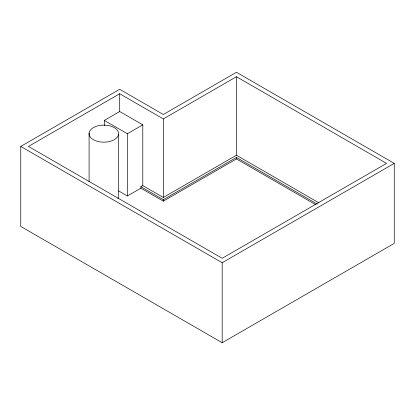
<?xml version="1.0" encoding="UTF-8"?>
<svg xmlns="http://www.w3.org/2000/svg" width="415" height="415" viewBox="0 0 415 415"><rect width="100%" height="100%" fill="white"/><g stroke="black" fill="none" stroke-linecap="round" stroke-linejoin="round"><path stroke-width="0.62" d="M20.75 146.438L119.696 89.308L163.318 114.493L236.446 72.272L394.25 163.38L394.25 243.377L222.175 342.728L20.75 226.434L20.75 146.438L222.175 262.726L394.25 163.38M119.696 93.754L28.448 146.438L222.175 258.286L386.552 163.38L236.446 76.718L163.318 118.939L119.696 93.754L119.696 111.531L142.791 124.863L142.791 185.604L163.318 197.457L236.446 155.236L318.782 202.769M104.3 125.605L104.3 120.423L119.696 111.531M104.3 120.423L127.395 133.755L142.791 124.863M315.587 204.631L236.446 158.94L163.318 201.156L140.867 188.197L140.867 186.714L142.791 185.604M118.597 190.895L127.395 195.973L140.867 188.197M140.867 186.714L163.318 199.677L236.446 157.456L317.273 204.123M236.446 76.718L236.446 155.236M236.446 157.456L236.446 158.94M222.175 262.726L222.175 342.728M163.318 118.939L163.318 197.457M163.318 199.677L163.318 201.156M127.395 133.755L127.395 195.973M118.566 134.216A14.764 8.523 0 0 1 95.621 140.742A14.764 8.523 0 0 1 97.307 126.01A14.764 8.523 0 0 1 118.566 134.216L118.566 196.435A14.764 8.523 0 0 1 117.808 198.619M89.095 133.096L89.095 181.703"/></g></svg>
